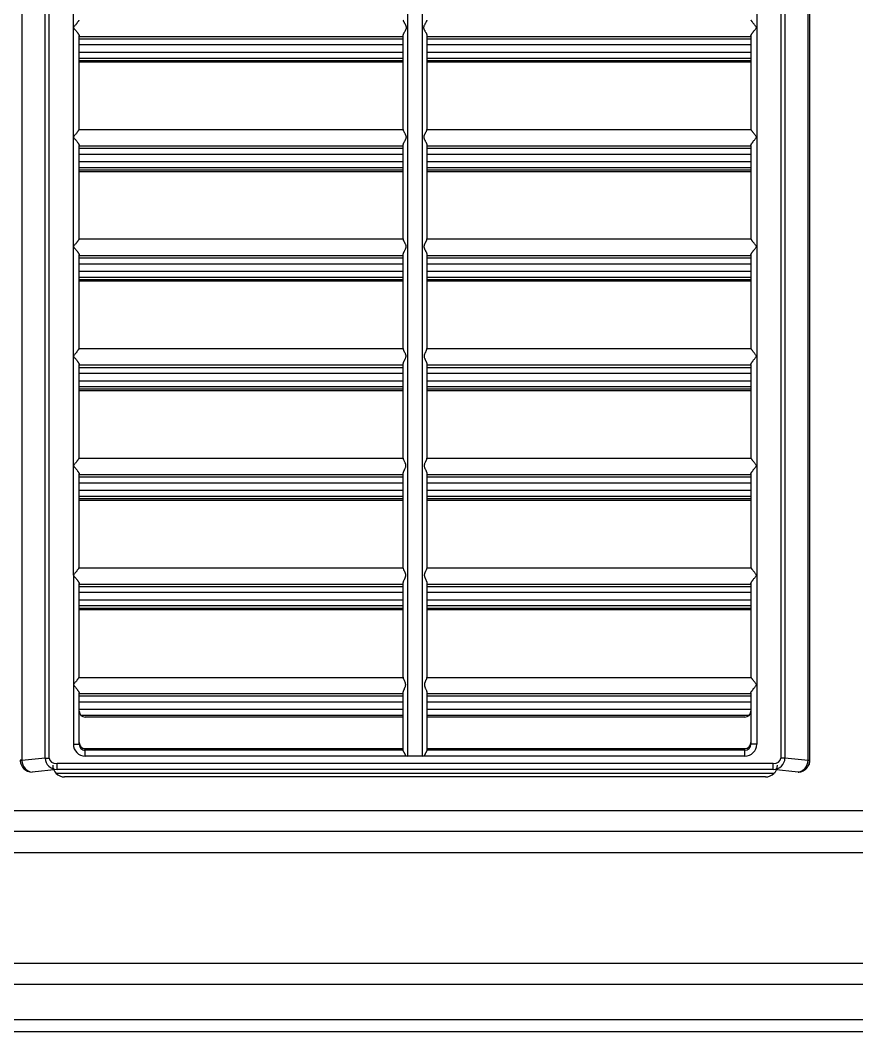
# Model space of a CAD drawing. Header units: millimetres. Extents: x -36 to 4467, y 2 to 3322.
# Drawn here: x 1677.8 to 1748.8, y 1397.3 to 1483.2 of the extents above; entities that cross this region are included whole.
import ezdxf

# ---------------------------------------------------------------- set-up
doc = ezdxf.new("R2010")
doc.units = ezdxf.units.MM

msp = doc.modelspace()

# ---------------------------------------------------------------- linework, layer by layer
for p, q in [((1677.91, 1531.894), (1677.91, 1420.415)), ((1744.635, 1420.411), (1744.635, 1531.888)), ((1744.782, 1420.404), (1744.782, 1531.888)), ((1679.876, 1420.583), (1679.876, 1517.419)), ((1680.23, 1420.583), (1680.23, 1517.419)), ((1710.673, 1420.756), (1710.673, 1517.597)), ((1711.873, 1517.597), (1711.873, 1420.756)), ((1742.315, 1517.419), (1742.315, 1420.583)), ((1742.669, 1517.419), (1742.669, 1420.583)), ((1682.273, 1482.614), (1682.273, 1491.914)), ((1740.273, 1491.914), (1740.273, 1482.614)), ((1682.273, 1473.314), (1682.273, 1482.614)), ((1740.273, 1482.614), (1740.273, 1473.314)), ((1682.773, 1474.05), (1682.773, 1481.907)), ((1682.773, 1481.864), (1710.273, 1481.864)), ((1682.773, 1481.66), (1710.273, 1481.66)), ((1710.273, 1473.966), (1710.273, 1481.961)), ((1712.272, 1481.66), (1739.773, 1481.66)), ((1712.273, 1481.961), (1712.273, 1473.966)), ((1712.273, 1481.864), (1739.773, 1481.864)), ((1739.773, 1481.907), (1739.773, 1474.05)), ((1682.773, 1481.162), (1710.273, 1481.162)), ((1712.272, 1481.162), (1739.773, 1481.162)), ((1710.273, 1480.499), (1682.773, 1480.499)), ((1710.273, 1480), (1682.773, 1480)), ((1739.773, 1480.499), (1712.272, 1480.499)), ((1739.773, 1480), (1712.272, 1480)), ((1710.273, 1479.797), (1682.773, 1479.797)), ((1710.273, 1479.669), (1682.773, 1479.669)), ((1739.773, 1479.797), (1712.273, 1479.797)), ((1739.773, 1479.669), (1712.273, 1479.669)), ((1710.275, 1473.936), (1682.743, 1473.936)), ((1739.802, 1473.936), (1712.27, 1473.936)), ((1682.273, 1464.014), (1682.273, 1473.314)), ((1740.273, 1473.314), (1740.273, 1464.014)), ((1682.773, 1464.75), (1682.773, 1472.607)), ((1682.773, 1472.564), (1710.273, 1472.564)), ((1682.773, 1472.36), (1710.273, 1472.36)), ((1710.273, 1464.662), (1710.273, 1472.664)), ((1712.272, 1472.36), (1739.773, 1472.36)), ((1712.273, 1472.664), (1712.273, 1464.662)), ((1712.273, 1472.564), (1739.773, 1472.564)), ((1739.773, 1472.607), (1739.773, 1464.75)), ((1682.773, 1471.862), (1710.273, 1471.862)), ((1712.272, 1471.862), (1739.773, 1471.862)), ((1710.273, 1471.199), (1682.773, 1471.199)), ((1710.273, 1470.7), (1682.773, 1470.7)), ((1710.273, 1470.497), (1682.773, 1470.497)), ((1739.773, 1471.199), (1712.272, 1471.199)), ((1739.773, 1470.7), (1712.272, 1470.7)), ((1739.773, 1470.497), (1712.273, 1470.497)), ((1710.273, 1470.369), (1682.773, 1470.369)), ((1739.773, 1470.369), (1712.273, 1470.369)), ((1710.275, 1464.636), (1682.743, 1464.636)), ((1739.802, 1464.636), (1712.271, 1464.636)), ((1682.273, 1454.714), (1682.273, 1464.014)), ((1740.273, 1464.014), (1740.273, 1454.714)), ((1682.773, 1455.45), (1682.773, 1463.307)), ((1682.773, 1463.264), (1710.273, 1463.264)), ((1682.773, 1463.06), (1710.273, 1463.06)), ((1710.273, 1455.359), (1710.273, 1463.367)), ((1712.272, 1463.06), (1739.773, 1463.06)), ((1712.273, 1463.367), (1712.273, 1455.359)), ((1712.273, 1463.264), (1739.773, 1463.264)), ((1739.773, 1463.307), (1739.773, 1455.45)), ((1682.773, 1462.562), (1710.273, 1462.562)), ((1710.273, 1461.899), (1682.773, 1461.899)), ((1712.272, 1462.562), (1739.773, 1462.562)), ((1739.773, 1461.899), (1712.272, 1461.899)), ((1710.273, 1461.4), (1682.773, 1461.4)), ((1710.273, 1461.197), (1682.773, 1461.197)), ((1710.273, 1461.069), (1682.773, 1461.069)), ((1739.773, 1461.4), (1712.272, 1461.4)), ((1739.773, 1461.197), (1712.273, 1461.197)), ((1739.773, 1461.069), (1712.273, 1461.069)), ((1710.274, 1455.336), (1682.743, 1455.336)), ((1739.802, 1455.336), (1712.271, 1455.336)), ((1682.273, 1445.414), (1682.273, 1454.714)), ((1740.273, 1454.714), (1740.273, 1445.414)), ((1682.773, 1446.15), (1682.773, 1454.007)), ((1682.773, 1453.964), (1710.273, 1453.964)), ((1682.773, 1453.76), (1710.273, 1453.76)), ((1682.773, 1453.262), (1710.273, 1453.262)), ((1710.273, 1446.055), (1710.273, 1454.07)), ((1712.272, 1453.76), (1739.773, 1453.76)), ((1712.272, 1453.262), (1739.773, 1453.262)), ((1712.273, 1454.07), (1712.273, 1446.055)), ((1712.273, 1453.964), (1739.773, 1453.964)), ((1739.773, 1454.007), (1739.773, 1446.15)), ((1710.273, 1452.599), (1682.773, 1452.599)), ((1739.773, 1452.599), (1712.272, 1452.599)), ((1710.273, 1452.1), (1682.773, 1452.1)), ((1710.273, 1451.897), (1682.773, 1451.897)), ((1710.273, 1451.769), (1682.773, 1451.769)), ((1739.773, 1452.1), (1712.272, 1452.1)), ((1739.773, 1451.897), (1712.273, 1451.897)), ((1739.773, 1451.769), (1712.273, 1451.769)), ((1710.274, 1446.036), (1682.743, 1446.036)), ((1739.802, 1446.036), (1712.271, 1446.036)), ((1682.273, 1436.114), (1682.273, 1445.414)), ((1682.773, 1436.85), (1682.773, 1444.707)), ((1682.773, 1444.664), (1710.273, 1444.664)), ((1710.273, 1436.752), (1710.273, 1444.774)), ((1712.273, 1444.774), (1712.273, 1436.752)), ((1712.273, 1444.664), (1739.773, 1444.664)), ((1739.773, 1444.707), (1739.773, 1436.85)), ((1740.273, 1445.414), (1740.273, 1436.114)), ((1682.773, 1444.46), (1710.273, 1444.46)), ((1682.773, 1443.962), (1710.273, 1443.962)), ((1712.272, 1444.46), (1739.773, 1444.46)), ((1712.272, 1443.962), (1739.773, 1443.962)), ((1710.273, 1443.299), (1682.773, 1443.299)), ((1739.773, 1443.299), (1712.272, 1443.299)), ((1710.273, 1442.8), (1682.773, 1442.8)), ((1710.273, 1442.597), (1682.773, 1442.597)), ((1710.273, 1442.469), (1682.773, 1442.469)), ((1739.773, 1442.8), (1712.272, 1442.8)), ((1739.773, 1442.597), (1712.273, 1442.597)), ((1739.773, 1442.469), (1712.273, 1442.469)), ((1682.273, 1436.114), (1682.273, 1426.814)), ((1682.743, 1436.736), (1710.273, 1436.736)), ((1712.272, 1436.736), (1739.802, 1436.736)), ((1740.273, 1436.114), (1740.273, 1426.814)), ((1682.773, 1427.55), (1682.773, 1435.407)), ((1682.773, 1435.364), (1710.273, 1435.364)), ((1710.273, 1427.448), (1710.273, 1435.477)), ((1712.273, 1435.477), (1712.273, 1427.448)), ((1712.273, 1435.364), (1739.773, 1435.364)), ((1739.773, 1435.407), (1739.773, 1427.55)), ((1682.773, 1435.16), (1710.273, 1435.16)), ((1682.773, 1434.662), (1710.273, 1434.662)), ((1712.272, 1435.16), (1739.773, 1435.16)), ((1712.272, 1434.662), (1739.773, 1434.662)), ((1710.273, 1433.999), (1682.773, 1433.999)), ((1710.273, 1433.5), (1682.773, 1433.5)), ((1739.773, 1433.999), (1712.272, 1433.999)), ((1739.773, 1433.5), (1712.272, 1433.5)), ((1710.273, 1433.297), (1682.773, 1433.297)), ((1710.273, 1433.169), (1682.773, 1433.169)), ((1739.773, 1433.297), (1712.273, 1433.297)), ((1739.773, 1433.169), (1712.273, 1433.169)), ((1682.273, 1426.814), (1682.273, 1421.756)), ((1682.743, 1427.436), (1710.273, 1427.436)), ((1712.272, 1427.436), (1739.802, 1427.436)), ((1740.273, 1426.814), (1740.273, 1421.756)), ((1682.773, 1421.756), (1682.773, 1426.107)), ((1682.773, 1426.064), (1710.273, 1426.064)), ((1682.773, 1425.86), (1710.273, 1425.86)), ((1710.273, 1421.232), (1710.273, 1426.18)), ((1712.272, 1425.86), (1739.773, 1425.86)), ((1712.273, 1426.18), (1712.273, 1421.232)), ((1712.273, 1426.064), (1739.773, 1426.064)), ((1739.773, 1426.107), (1739.773, 1421.756)), ((1682.773, 1425.362), (1710.273, 1425.362)), ((1712.272, 1425.362), (1739.773, 1425.362)), ((1710.273, 1424.699), (1682.773, 1424.699)), ((1710.273, 1424.2), (1682.929, 1424.2)), ((1710.273, 1424.064), (1683.273, 1424.064)), ((1739.773, 1424.699), (1712.272, 1424.699)), ((1739.616, 1424.2), (1712.272, 1424.2)), ((1739.273, 1424.064), (1712.273, 1424.064)), ((1682.273, 1421.756), (1682.773, 1421.756)), ((1740.273, 1421.756), (1739.773, 1421.756)), ((1683.273, 1421.396), (1710.273, 1421.396)), ((1683.273, 1421.256), (1683.273, 1421.396)), ((1710.273, 1421.256), (1683.273, 1421.256)), ((1683.273, 1420.756), (1683.273, 1421.256)), ((1710.673, 1420.756), (1683.273, 1420.756)), ((1711.873, 1420.756), (1710.673, 1420.756)), ((1739.273, 1420.756), (1711.873, 1420.756)), ((1712.273, 1421.396), (1739.273, 1421.396)), ((1739.273, 1421.256), (1712.273, 1421.256)), ((1739.273, 1421.256), (1739.273, 1421.396)), ((1739.273, 1420.756), (1739.273, 1421.256)), ((1677.763, 1420.409), (1677.765, 1420.361)), ((1677.777, 1420.25), (1677.786, 1420.194)), ((1679.876, 1420.583), (1677.911, 1420.377)), ((1679.876, 1420.583), (1680.23, 1420.583)), ((1741.661, 1420.118), (1680.884, 1420.118)), ((1680.884, 1419.62), (1680.884, 1420.118)), ((1741.661, 1419.62), (1741.661, 1420.118)), ((1742.669, 1420.583), (1742.315, 1420.583)), ((1744.636, 1420.377), (1742.669, 1420.583)), ((1744.759, 1420.194), (1744.768, 1420.25)), ((1744.779, 1420.345), (1744.781, 1420.393)), ((1680.884, 1419.62), (1678.767, 1419.398)), ((1680.764, 1419.334), (1680.777, 1419.326)), ((1680.777, 1419.326), (1680.778, 1419.318)), ((1741.731, 1419.281), (1680.814, 1419.281)), ((1741.661, 1419.62), (1680.884, 1419.62)), ((1741.023, 1418.986), (1681.523, 1418.986)), ((1743.778, 1419.398), (1741.661, 1419.62)), ((1741.768, 1419.326), (1741.767, 1419.318)), ((1741.768, 1419.326), (1741.781, 1419.334)), ((1281.123, 1416.147), (1879.273, 1416.147)), ((1879.271, 1414.347), (1279.273, 1414.347)), ((1879.273, 1414.347), (1280.075, 1414.347)), ((1879.271, 1412.547), (1279.273, 1412.547)), ((1892.131, 1403.147), (1279.273, 1403.147)), ((1891.223, 1401.347), (1279.273, 1401.347)), ((1786.473, 1401.347), (1279.277, 1401.347)), ((1786.473, 1398.347), (1260.473, 1398.347)), ((1786.473, 1397.347), (1260.473, 1397.347))]:
    msp.add_line(p, q)
for centre, radius, start, end in [((1683.273, 1424.564), 0.5, 180, 270), ((1739.273, 1424.564), 0.5, 270, 0), ((1681.523, 1419.986), 1, 180, 270), ((1741.023, 1419.986), 1, 270, 0)]:
    msp.add_arc(centre, radius, start, end)
for centre, major_axis, ratio, start_param, end_param in [((1682.273, 1474.05), (-0.5, 0), 0.674509, 2.795963, 3.141593), ((1710.673, 1473.966), (-0.4, 0), 0.674763, 0, 0.112592), ((1711.873, 1473.966), (0.4, 0), 0.674763, 6.170594, 6.283185), ((1740.273, 1474.05), (0.5, 0), 0.674509, 3.141593, 3.487223), ((1682.273, 1464.75), (-0.5, 0), 0.674509, 2.795963, 3.141593), ((1710.673, 1464.662), (0.4, 0), 0.674763, 3.141593, 3.241126), ((1711.873, 1464.662), (-0.4, 0), 0.674763, 3.042059, 3.141593), ((1740.273, 1464.75), (0.5, 0), 0.674509, 3.141593, 3.487223), ((1682.273, 1455.45), (-0.5, 0), 0.674509, 2.795963, 3.141593), ((1710.673, 1455.359), (-0.4, 0), 0.674763, 0, 0.086492), ((1711.873, 1455.359), (0.4, 0), 0.674763, 6.196693, 6.283185), ((1740.273, 1455.45), (-0.5, 0), 0.674509, 0, 0.34563), ((1682.273, 1446.15), (-0.5, 0), 0.674509, 2.795963, 3.141593), ((1710.673, 1446.055), (0.4, 0), 0.674762, 3.141593, 3.215058), ((1711.873, 1446.055), (-0.4, 0), 0.674762, 3.068128, 3.141593), ((1740.273, 1446.15), (0.5, 0), 0.674509, 3.141593, 3.487223), ((1682.273, 1436.85), (-0.5, 0), 0.674509, 2.795963, 3.141593), ((1710.673, 1436.752), (-0.4, 0), 0.674764, 0, 0.060451), ((1711.873, 1436.752), (-0.4, 0), 0.674762, 3.081142, 3.141593), ((1740.273, 1436.85), (0.5, 0), 0.674509, 3.141593, 3.487223), ((1682.273, 1427.55), (-0.5, 0), 0.674509, 2.795963, 3.141593), ((1740.273, 1427.55), (0.5, 0), 0.674509, 3.141593, 3.487223), ((1710.673, 1427.448), (-0.4, 0), 0.674764, 0, 0.047447), ((1711.873, 1427.448), (-0.4, 0), 0.67476, 3.094146, 3.141593), ((1683.273, 1421.756), (0, 1), 0.999848, 1.570796, 3.141593), ((1683.273, 1421.896), (0, 0.5), 0.999848, 1.570796, 3.141593), ((1683.273, 1421.756), (0, 0.5), 0.999543, 1.570796, 3.141593), ((1739.273, 1421.896), (0, 0.5), 0.999848, 3.141593, 4.712389), ((1739.273, 1421.756), (0, 0.5), 0.999543, 3.141593, 4.712389), ((1739.273, 1421.756), (0, 1), 0.999848, 3.141593, 4.712389), ((1710.673, 1421.156), (-0.387, 0.102), 1, 1.284862, 1.827358), ((1711.873, 1421.156), (0.387, 0.102), 1, 4.455828, 4.998324), ((1678.767, 1420.392), (-0.844, 0.555), 0.978038, 0.634458, 2.142347), ((1677.91, 1420.4), (0, -0.0162), 0.707107, 3.207819, 6.326917), ((1678.767, 1420.392), (-0.185, 0.984), 0.851892, 1.424505, 2.924782), ((1680.937, 1420.621), (1.056, 0.111), 0.941941, 3.067612, 4.564428), ((1680.937, 1420.621), (-0.705, -0.074), 0.705162, 6.209205, 7.706021), ((1741.608, 1420.621), (-1.056, 0.111), 0.941941, 1.718757, 3.215573), ((1741.608, 1420.621), (-0.705, 0.074), 0.705162, 1.718757, 3.215573), ((1744.634, 1420.392), (0, 0.0162), 0.707107, 3.37469, 6.22186), ((1744.28, 1420.392), (-0.499, 0.051), 0.09092, 3.135135, 3.923178), ((1743.772, 1420.358), (-0.165, -0.992), 0.994372, 1.389963, 1.736283)]:
    msp.add_ellipse(centre, major_axis=major_axis, ratio=ratio, start_param=start_param, end_param=end_param)
for points in [[(1682.743, 1483.236), (1682.737, 1483.225), (1682.724, 1483.201), (1682.698, 1483.16), (1682.665, 1483.113), (1682.626, 1483.059), (1682.58, 1482.998), (1682.529, 1482.931), (1682.471, 1482.859), (1682.408, 1482.78), (1682.341, 1482.698), (1682.296, 1482.642), (1682.273, 1482.614)], [(1682.273, 1482.614), (1682.295, 1482.586), (1682.341, 1482.53), (1682.41, 1482.445), (1682.476, 1482.363), (1682.535, 1482.288), (1682.588, 1482.22), (1682.634, 1482.158), (1682.673, 1482.104), (1682.705, 1482.056), (1682.73, 1482.015), (1682.75, 1481.98), (1682.763, 1481.95), (1682.771, 1481.926), (1682.773, 1481.913), (1682.773, 1481.907)], [(1739.773, 1481.907), (1739.773, 1481.913), (1739.774, 1481.926), (1739.782, 1481.95), (1739.795, 1481.98), (1739.814, 1482.015), (1739.84, 1482.056), (1739.872, 1482.103), (1739.911, 1482.158), (1739.957, 1482.219), (1740.01, 1482.288), (1740.069, 1482.363), (1740.135, 1482.444), (1740.204, 1482.529), (1740.25, 1482.586), (1740.273, 1482.614)], [(1740.273, 1482.614), (1740.25, 1482.642), (1740.204, 1482.698), (1740.137, 1482.78), (1740.074, 1482.859), (1740.016, 1482.931), (1739.965, 1482.998), (1739.919, 1483.059), (1739.88, 1483.113), (1739.847, 1483.16), (1739.821, 1483.201), (1739.808, 1483.225), (1739.802, 1483.236)], [(1682.743, 1473.936), (1682.737, 1473.925), (1682.724, 1473.901), (1682.698, 1473.86), (1682.665, 1473.813), (1682.626, 1473.759), (1682.58, 1473.698), (1682.529, 1473.631), (1682.471, 1473.559), (1682.408, 1473.48), (1682.341, 1473.398), (1682.296, 1473.342), (1682.273, 1473.314)], [(1740.273, 1473.314), (1740.25, 1473.342), (1740.204, 1473.398), (1740.137, 1473.48), (1740.074, 1473.559), (1740.016, 1473.631), (1739.965, 1473.698), (1739.919, 1473.759), (1739.88, 1473.813), (1739.847, 1473.86), (1739.821, 1473.901), (1739.808, 1473.925), (1739.802, 1473.936)], [(1682.273, 1473.314), (1682.295, 1473.286), (1682.341, 1473.23), (1682.41, 1473.145), (1682.476, 1473.063), (1682.535, 1472.988), (1682.588, 1472.92), (1682.634, 1472.858), (1682.673, 1472.804), (1682.705, 1472.756), (1682.73, 1472.715), (1682.75, 1472.68), (1682.763, 1472.65), (1682.771, 1472.626), (1682.773, 1472.613), (1682.773, 1472.607)], [(1739.773, 1472.607), (1739.773, 1472.613), (1739.774, 1472.626), (1739.782, 1472.65), (1739.795, 1472.68), (1739.814, 1472.715), (1739.84, 1472.756), (1739.872, 1472.803), (1739.911, 1472.858), (1739.957, 1472.919), (1740.01, 1472.988), (1740.069, 1473.063), (1740.135, 1473.144), (1740.204, 1473.229), (1740.25, 1473.286), (1740.273, 1473.314)], [(1682.743, 1464.636), (1682.737, 1464.625), (1682.724, 1464.601), (1682.698, 1464.56), (1682.665, 1464.513), (1682.626, 1464.459), (1682.58, 1464.398), (1682.529, 1464.331), (1682.471, 1464.259), (1682.408, 1464.18), (1682.341, 1464.098), (1682.296, 1464.042), (1682.273, 1464.014)], [(1740.273, 1464.014), (1740.25, 1464.042), (1740.204, 1464.098), (1740.137, 1464.18), (1740.074, 1464.259), (1740.016, 1464.331), (1739.965, 1464.398), (1739.919, 1464.459), (1739.88, 1464.513), (1739.847, 1464.56), (1739.821, 1464.601), (1739.808, 1464.625), (1739.802, 1464.636)], [(1682.273, 1464.014), (1682.295, 1463.986), (1682.341, 1463.93), (1682.41, 1463.845), (1682.476, 1463.763), (1682.535, 1463.688), (1682.588, 1463.62), (1682.634, 1463.558), (1682.673, 1463.504), (1682.705, 1463.456), (1682.73, 1463.415), (1682.75, 1463.38), (1682.763, 1463.35), (1682.771, 1463.326), (1682.773, 1463.313), (1682.773, 1463.307)], [(1739.773, 1463.307), (1739.773, 1463.313), (1739.774, 1463.326), (1739.782, 1463.35), (1739.795, 1463.38), (1739.814, 1463.415), (1739.84, 1463.456), (1739.872, 1463.503), (1739.911, 1463.558), (1739.957, 1463.619), (1740.01, 1463.688), (1740.069, 1463.763), (1740.135, 1463.844), (1740.204, 1463.929), (1740.25, 1463.986), (1740.273, 1464.014)], [(1682.743, 1455.336), (1682.737, 1455.325), (1682.724, 1455.301), (1682.698, 1455.26), (1682.665, 1455.213), (1682.626, 1455.159), (1682.58, 1455.098), (1682.529, 1455.031), (1682.471, 1454.959), (1682.408, 1454.88), (1682.341, 1454.798), (1682.296, 1454.742), (1682.273, 1454.714)], [(1740.273, 1454.714), (1740.25, 1454.742), (1740.204, 1454.798), (1740.137, 1454.88), (1740.074, 1454.959), (1740.016, 1455.031), (1739.965, 1455.098), (1739.919, 1455.159), (1739.88, 1455.213), (1739.847, 1455.26), (1739.821, 1455.301), (1739.808, 1455.325), (1739.802, 1455.336)], [(1682.273, 1454.714), (1682.295, 1454.686), (1682.341, 1454.63), (1682.41, 1454.545), (1682.476, 1454.463), (1682.535, 1454.388), (1682.588, 1454.32), (1682.634, 1454.258), (1682.673, 1454.204), (1682.705, 1454.156), (1682.73, 1454.115), (1682.75, 1454.08), (1682.763, 1454.05), (1682.771, 1454.026), (1682.773, 1454.013), (1682.773, 1454.007)], [(1739.773, 1454.007), (1739.773, 1454.013), (1739.774, 1454.026), (1739.782, 1454.05), (1739.795, 1454.08), (1739.814, 1454.115), (1739.84, 1454.156), (1739.872, 1454.203), (1739.911, 1454.258), (1739.957, 1454.319), (1740.01, 1454.388), (1740.069, 1454.463), (1740.135, 1454.544), (1740.204, 1454.629), (1740.25, 1454.686), (1740.273, 1454.714)], [(1682.743, 1446.036), (1682.737, 1446.025), (1682.724, 1446.001), (1682.698, 1445.96), (1682.665, 1445.913), (1682.626, 1445.859), (1682.58, 1445.798), (1682.529, 1445.731), (1682.471, 1445.659), (1682.408, 1445.58), (1682.341, 1445.498), (1682.296, 1445.442), (1682.273, 1445.414)], [(1740.273, 1445.414), (1740.25, 1445.442), (1740.204, 1445.498), (1740.137, 1445.58), (1740.074, 1445.659), (1740.016, 1445.731), (1739.965, 1445.798), (1739.919, 1445.859), (1739.88, 1445.913), (1739.847, 1445.96), (1739.821, 1446.001), (1739.808, 1446.025), (1739.802, 1446.036)], [(1682.273, 1445.414), (1682.295, 1445.386), (1682.341, 1445.33), (1682.41, 1445.245), (1682.476, 1445.163), (1682.535, 1445.088), (1682.588, 1445.02), (1682.634, 1444.958), (1682.673, 1444.904), (1682.705, 1444.856), (1682.73, 1444.815), (1682.75, 1444.78), (1682.763, 1444.75), (1682.771, 1444.726), (1682.773, 1444.713), (1682.773, 1444.707)], [(1739.773, 1444.707), (1739.773, 1444.713), (1739.774, 1444.726), (1739.782, 1444.75), (1739.795, 1444.78), (1739.814, 1444.815), (1739.84, 1444.856), (1739.872, 1444.903), (1739.911, 1444.958), (1739.957, 1445.019), (1740.01, 1445.088), (1740.069, 1445.163), (1740.135, 1445.244), (1740.204, 1445.329), (1740.25, 1445.386), (1740.273, 1445.414)], [(1682.743, 1436.736), (1682.737, 1436.725), (1682.724, 1436.701), (1682.698, 1436.66), (1682.665, 1436.613), (1682.626, 1436.559), (1682.58, 1436.498), (1682.529, 1436.431), (1682.471, 1436.359), (1682.408, 1436.28), (1682.341, 1436.198), (1682.296, 1436.142), (1682.273, 1436.114)], [(1682.273, 1436.114), (1682.295, 1436.086), (1682.341, 1436.03), (1682.41, 1435.945), (1682.476, 1435.863), (1682.535, 1435.788), (1682.588, 1435.72), (1682.634, 1435.658), (1682.673, 1435.604), (1682.705, 1435.556), (1682.73, 1435.515), (1682.75, 1435.48), (1682.763, 1435.45), (1682.771, 1435.426), (1682.773, 1435.413), (1682.773, 1435.407)], [(1739.773, 1435.407), (1739.773, 1435.413), (1739.774, 1435.426), (1739.782, 1435.45), (1739.795, 1435.48), (1739.814, 1435.515), (1739.84, 1435.556), (1739.872, 1435.603), (1739.911, 1435.658), (1739.957, 1435.719), (1740.01, 1435.788), (1740.069, 1435.863), (1740.135, 1435.944), (1740.204, 1436.029), (1740.25, 1436.086), (1740.273, 1436.114)], [(1740.273, 1436.114), (1740.25, 1436.142), (1740.204, 1436.198), (1740.137, 1436.28), (1740.074, 1436.359), (1740.016, 1436.431), (1739.965, 1436.498), (1739.919, 1436.559), (1739.88, 1436.613), (1739.847, 1436.66), (1739.821, 1436.701), (1739.808, 1436.725), (1739.802, 1436.736)], [(1682.743, 1427.436), (1682.737, 1427.425), (1682.724, 1427.401), (1682.698, 1427.36), (1682.665, 1427.313), (1682.626, 1427.259), (1682.581, 1427.198), (1682.528, 1427.131), (1682.47, 1427.058), (1682.408, 1426.979), (1682.341, 1426.898), (1682.295, 1426.842), (1682.273, 1426.814)], [(1682.273, 1426.814), (1682.296, 1426.785), (1682.344, 1426.727), (1682.413, 1426.642), (1682.478, 1426.561), (1682.537, 1426.486), (1682.59, 1426.417), (1682.636, 1426.355), (1682.675, 1426.301), (1682.707, 1426.254), (1682.732, 1426.213), (1682.75, 1426.179), (1682.763, 1426.15), (1682.771, 1426.126), (1682.773, 1426.113), (1682.773, 1426.107)], [(1739.773, 1426.107), (1739.773, 1426.113), (1739.774, 1426.126), (1739.782, 1426.15), (1739.795, 1426.18), (1739.814, 1426.215), (1739.84, 1426.256), (1739.872, 1426.303), (1739.911, 1426.358), (1739.957, 1426.419), (1740.01, 1426.488), (1740.069, 1426.563), (1740.135, 1426.644), (1740.204, 1426.729), (1740.25, 1426.786), (1740.273, 1426.814)], [(1740.273, 1426.814), (1740.25, 1426.842), (1740.204, 1426.898), (1740.137, 1426.98), (1740.074, 1427.059), (1740.016, 1427.131), (1739.965, 1427.198), (1739.919, 1427.259), (1739.88, 1427.313), (1739.847, 1427.36), (1739.821, 1427.401), (1739.808, 1427.425), (1739.802, 1427.436)], [(1710.466, 1420.813), (1710.464, 1420.824), (1710.458, 1420.848), (1710.445, 1420.886), (1710.427, 1420.928), (1710.405, 1420.972), (1710.381, 1421.016), (1710.356, 1421.058), (1710.333, 1421.097), (1710.314, 1421.13), (1710.299, 1421.158), (1710.287, 1421.182), (1710.278, 1421.203), (1710.274, 1421.219), (1710.273, 1421.228), (1710.273, 1421.232)], [(1712.273, 1421.232), (1712.273, 1421.228), (1712.272, 1421.219), (1712.267, 1421.203), (1712.258, 1421.182), (1712.246, 1421.158), (1712.231, 1421.13), (1712.212, 1421.097), (1712.189, 1421.058), (1712.165, 1421.016), (1712.14, 1420.972), (1712.118, 1420.928), (1712.1, 1420.886), (1712.087, 1420.848), (1712.081, 1420.824), (1712.079, 1420.813)]]:
    msp.add_open_spline(points, degree=3)
for points, knots in [([(1710.273, 1481.961), (1710.273, 1481.978), (1710.276, 1481.997), (1710.285, 1482.028), (1710.288, 1482.038), (1710.296, 1482.06), (1710.301, 1482.071), (1710.316, 1482.106), (1710.328, 1482.13), (1710.347, 1482.167), (1710.354, 1482.18), (1710.368, 1482.205), (1710.375, 1482.218), (1710.397, 1482.258), (1710.413, 1482.285), (1710.444, 1482.34), (1710.46, 1482.368), (1710.483, 1482.411), (1710.491, 1482.426), (1710.506, 1482.456), (1710.513, 1482.471), (1710.526, 1482.502), (1710.532, 1482.518), (1710.541, 1482.551), (1710.545, 1482.567), (1710.548, 1482.593), (1710.549, 1482.601), (1710.549, 1482.619), (1710.549, 1482.627), (1710.546, 1482.653), (1710.543, 1482.669), (1710.537, 1482.694), (1710.534, 1482.702), (1710.528, 1482.718), (1710.525, 1482.726), (1710.516, 1482.75), (1710.509, 1482.765), (1710.488, 1482.81), (1710.472, 1482.839), (1710.448, 1482.882), (1710.44, 1482.896), (1710.424, 1482.924), (1710.416, 1482.937), (1710.393, 1482.978), (1710.378, 1483.004), (1710.35, 1483.055), (1710.337, 1483.08), (1710.319, 1483.117), (1710.313, 1483.129), (1710.303, 1483.152), (1710.298, 1483.163), (1710.286, 1483.196), (1710.279, 1483.216), (1710.276, 1483.236)], [0, 0, 0, 0, 0.0625, 0.0625, 0.09375, 0.09375, 0.125, 0.125, 0.1875, 0.1875, 0.21875, 0.21875, 0.25, 0.25, 0.3125, 0.3125, 0.375, 0.375, 0.40625, 0.40625, 0.4375, 0.4375, 0.46875, 0.46875, 0.5, 0.5, 0.515625, 0.515625, 0.53125, 0.53125, 0.5625, 0.5625, 0.578125, 0.578125, 0.59375, 0.59375, 0.625, 0.625, 0.6875, 0.6875, 0.71875, 0.71875, 0.75, 0.75, 0.8125, 0.8125, 0.875, 0.875, 0.90625, 0.90625, 0.9375, 0.9375, 1, 1, 1, 1]), ([(1712.269, 1483.236), (1712.266, 1483.216), (1712.259, 1483.196), (1712.243, 1483.152), (1712.232, 1483.129), (1712.208, 1483.08), (1712.195, 1483.055), (1712.167, 1483.004), (1712.152, 1482.977), (1712.128, 1482.937), (1712.121, 1482.923), (1712.105, 1482.895), (1712.097, 1482.881), (1712.073, 1482.838), (1712.057, 1482.809), (1712.035, 1482.764), (1712.029, 1482.749), (1712.016, 1482.717), (1712.01, 1482.701), (1712.004, 1482.676), (1712.002, 1482.668), (1711.999, 1482.651), (1711.998, 1482.643), (1711.996, 1482.617), (1711.996, 1482.6), (1711.999, 1482.575), (1712.001, 1482.566), (1712.004, 1482.55), (1712.007, 1482.541), (1712.014, 1482.517), (1712.02, 1482.501), (1712.033, 1482.47), (1712.04, 1482.455), (1712.054, 1482.425), (1712.062, 1482.411), (1712.077, 1482.382), (1712.085, 1482.367), (1712.101, 1482.339), (1712.109, 1482.325), (1712.133, 1482.284), (1712.148, 1482.257), (1712.177, 1482.205), (1712.191, 1482.18), (1712.211, 1482.143), (1712.217, 1482.13), (1712.229, 1482.106), (1712.234, 1482.094), (1712.249, 1482.06), (1712.257, 1482.038), (1712.266, 1482.008), (1712.269, 1481.998), (1712.272, 1481.979), (1712.273, 1481.97), (1712.273, 1481.961)], [0, 0, 0, 0, 0.0625, 0.0625, 0.125, 0.125, 0.1875, 0.1875, 0.25, 0.25, 0.28125, 0.28125, 0.3125, 0.3125, 0.375, 0.375, 0.40625, 0.40625, 0.4375, 0.4375, 0.453125, 0.453125, 0.46875, 0.46875, 0.5, 0.5, 0.515625, 0.515625, 0.53125, 0.53125, 0.5625, 0.5625, 0.59375, 0.59375, 0.625, 0.625, 0.65625, 0.65625, 0.6875, 0.6875, 0.75, 0.75, 0.8125, 0.8125, 0.84375, 0.84375, 0.875, 0.875, 0.9375, 0.9375, 0.96875, 0.96875, 1, 1, 1, 1]), ([(1710.273, 1472.664), (1710.273, 1472.682), (1710.276, 1472.7), (1710.287, 1472.741), (1710.295, 1472.762), (1710.31, 1472.797), (1710.315, 1472.809), (1710.326, 1472.833), (1710.332, 1472.845), (1710.351, 1472.882), (1710.365, 1472.907), (1710.393, 1472.96), (1710.408, 1472.987), (1710.439, 1473.043), (1710.454, 1473.071), (1710.476, 1473.114), (1710.483, 1473.129), (1710.496, 1473.159), (1710.503, 1473.175), (1710.52, 1473.222), (1710.53, 1473.254), (1710.533, 1473.297), (1710.534, 1473.305), (1710.534, 1473.322), (1710.534, 1473.331), (1710.531, 1473.356), (1710.528, 1473.372), (1710.522, 1473.397), (1710.52, 1473.405), (1710.515, 1473.421), (1710.512, 1473.429), (1710.503, 1473.452), (1710.497, 1473.468), (1710.477, 1473.513), (1710.462, 1473.542), (1710.439, 1473.584), (1710.432, 1473.598), (1710.417, 1473.626), (1710.409, 1473.639), (1710.387, 1473.68), (1710.373, 1473.706), (1710.346, 1473.757), (1710.333, 1473.782), (1710.31, 1473.829), (1710.3, 1473.853), (1710.284, 1473.896), (1710.278, 1473.917), (1710.275, 1473.936)], [0, 0, 0, 0, 0.0625, 0.0625, 0.125, 0.125, 0.15625, 0.15625, 0.1875, 0.1875, 0.25, 0.25, 0.3125, 0.3125, 0.375, 0.375, 0.40625, 0.40625, 0.4375, 0.4375, 0.5, 0.5, 0.515625, 0.515625, 0.53125, 0.53125, 0.5625, 0.5625, 0.578125, 0.578125, 0.59375, 0.59375, 0.625, 0.625, 0.6875, 0.6875, 0.71875, 0.71875, 0.75, 0.75, 0.8125, 0.8125, 0.875, 0.875, 0.9375, 0.9375, 1, 1, 1, 1]), ([(1712.27, 1473.936), (1712.267, 1473.917), (1712.261, 1473.896), (1712.245, 1473.853), (1712.235, 1473.83), (1712.212, 1473.782), (1712.199, 1473.757), (1712.172, 1473.706), (1712.158, 1473.679), (1712.136, 1473.639), (1712.128, 1473.625), (1712.113, 1473.597), (1712.105, 1473.583), (1712.083, 1473.541), (1712.068, 1473.512), (1712.048, 1473.466), (1712.041, 1473.451), (1712.03, 1473.419), (1712.024, 1473.403), (1712.016, 1473.371), (1712.014, 1473.354), (1712.011, 1473.329), (1712.011, 1473.32), (1712.011, 1473.303), (1712.012, 1473.295), (1712.014, 1473.27), (1712.017, 1473.253), (1712.024, 1473.229), (1712.026, 1473.22), (1712.031, 1473.204), (1712.034, 1473.197), (1712.043, 1473.173), (1712.049, 1473.158), (1712.063, 1473.128), (1712.07, 1473.114), (1712.085, 1473.085), (1712.092, 1473.07), (1712.107, 1473.042), (1712.115, 1473.028), (1712.137, 1472.986), (1712.152, 1472.96), (1712.18, 1472.908), (1712.194, 1472.882), (1712.213, 1472.845), (1712.219, 1472.833), (1712.23, 1472.809), (1712.235, 1472.797), (1712.25, 1472.763), (1712.258, 1472.741), (1712.266, 1472.711), (1712.269, 1472.701), (1712.272, 1472.682), (1712.273, 1472.673), (1712.273, 1472.664)], [0, 0, 0, 0, 0.0625, 0.0625, 0.125, 0.125, 0.1875, 0.1875, 0.25, 0.25, 0.28125, 0.28125, 0.3125, 0.3125, 0.375, 0.375, 0.40625, 0.40625, 0.4375, 0.4375, 0.46875, 0.46875, 0.484375, 0.484375, 0.5, 0.5, 0.53125, 0.53125, 0.546875, 0.546875, 0.5625, 0.5625, 0.59375, 0.59375, 0.625, 0.625, 0.65625, 0.65625, 0.6875, 0.6875, 0.75, 0.75, 0.8125, 0.8125, 0.84375, 0.84375, 0.875, 0.875, 0.9375, 0.9375, 0.96875, 0.96875, 1, 1, 1, 1]), ([(1710.273, 1463.367), (1710.273, 1463.385), (1710.276, 1463.403), (1710.286, 1463.444), (1710.294, 1463.465), (1710.308, 1463.5), (1710.314, 1463.511), (1710.324, 1463.535), (1710.33, 1463.547), (1710.348, 1463.584), (1710.362, 1463.61), (1710.389, 1463.662), (1710.404, 1463.689), (1710.432, 1463.745), (1710.447, 1463.773), (1710.468, 1463.816), (1710.474, 1463.831), (1710.487, 1463.861), (1710.493, 1463.876), (1710.501, 1463.9), (1710.503, 1463.908), (1710.508, 1463.924), (1710.51, 1463.932), (1710.516, 1463.956), (1710.518, 1463.973), (1710.52, 1463.998), (1710.521, 1464.006), (1710.521, 1464.023), (1710.52, 1464.032), (1710.518, 1464.057), (1710.515, 1464.073), (1710.508, 1464.105), (1710.503, 1464.121), (1710.493, 1464.153), (1710.486, 1464.168), (1710.467, 1464.214), (1710.453, 1464.243), (1710.432, 1464.285), (1710.425, 1464.299), (1710.41, 1464.327), (1710.403, 1464.34), (1710.381, 1464.381), (1710.367, 1464.407), (1710.341, 1464.458), (1710.329, 1464.482), (1710.313, 1464.518), (1710.308, 1464.53), (1710.298, 1464.553), (1710.294, 1464.564), (1710.283, 1464.596), (1710.277, 1464.617), (1710.275, 1464.636)], [0, 0, 0, 0, 0.0625, 0.0625, 0.125, 0.125, 0.15625, 0.15625, 0.1875, 0.1875, 0.25, 0.25, 0.3125, 0.3125, 0.375, 0.375, 0.40625, 0.40625, 0.4375, 0.4375, 0.453125, 0.453125, 0.46875, 0.46875, 0.5, 0.5, 0.515625, 0.515625, 0.53125, 0.53125, 0.5625, 0.5625, 0.59375, 0.59375, 0.625, 0.625, 0.6875, 0.6875, 0.71875, 0.71875, 0.75, 0.75, 0.8125, 0.8125, 0.875, 0.875, 0.90625, 0.90625, 0.9375, 0.9375, 1, 1, 1, 1]), ([(1712.271, 1464.636), (1712.268, 1464.617), (1712.262, 1464.597), (1712.247, 1464.554), (1712.238, 1464.531), (1712.222, 1464.495), (1712.216, 1464.483), (1712.204, 1464.458), (1712.197, 1464.445), (1712.178, 1464.407), (1712.164, 1464.381), (1712.143, 1464.341), (1712.135, 1464.328), (1712.121, 1464.3), (1712.114, 1464.286), (1712.092, 1464.243), (1712.078, 1464.214), (1712.059, 1464.169), (1712.053, 1464.154), (1712.042, 1464.122), (1712.037, 1464.106), (1712.03, 1464.074), (1712.027, 1464.057), (1712.025, 1464.032), (1712.025, 1464.024), (1712.024, 1464.007), (1712.025, 1463.999), (1712.027, 1463.974), (1712.029, 1463.957), (1712.037, 1463.925), (1712.041, 1463.909), (1712.057, 1463.862), (1712.07, 1463.832), (1712.091, 1463.788), (1712.098, 1463.774), (1712.112, 1463.745), (1712.12, 1463.731), (1712.141, 1463.69), (1712.156, 1463.663), (1712.183, 1463.611), (1712.196, 1463.585), (1712.214, 1463.548), (1712.22, 1463.536), (1712.231, 1463.512), (1712.236, 1463.5), (1712.251, 1463.466), (1712.258, 1463.444), (1712.267, 1463.414), (1712.269, 1463.404), (1712.272, 1463.385), (1712.273, 1463.376), (1712.273, 1463.367)], [0, 0, 0, 0, 0.0625, 0.0625, 0.125, 0.125, 0.15625, 0.15625, 0.1875, 0.1875, 0.25, 0.25, 0.28125, 0.28125, 0.3125, 0.3125, 0.375, 0.375, 0.40625, 0.40625, 0.4375, 0.4375, 0.46875, 0.46875, 0.484375, 0.484375, 0.5, 0.5, 0.53125, 0.53125, 0.5625, 0.5625, 0.625, 0.625, 0.65625, 0.65625, 0.6875, 0.6875, 0.75, 0.75, 0.8125, 0.8125, 0.84375, 0.84375, 0.875, 0.875, 0.9375, 0.9375, 0.96875, 0.96875, 1, 1, 1, 1]), ([(1710.273, 1454.07), (1710.273, 1454.088), (1710.276, 1454.106), (1710.286, 1454.147), (1710.294, 1454.168), (1710.307, 1454.203), (1710.312, 1454.214), (1710.323, 1454.238), (1710.329, 1454.25), (1710.346, 1454.287), (1710.359, 1454.312), (1710.379, 1454.352), (1710.385, 1454.365), (1710.399, 1454.392), (1710.406, 1454.406), (1710.427, 1454.447), (1710.441, 1454.475), (1710.467, 1454.533), (1710.479, 1454.563), (1710.494, 1454.61), (1710.498, 1454.626), (1710.504, 1454.659), (1710.507, 1454.675), (1710.509, 1454.708), (1710.509, 1454.725), (1710.506, 1454.758), (1710.504, 1454.775), (1710.497, 1454.807), (1710.492, 1454.823), (1710.482, 1454.854), (1710.477, 1454.869), (1710.458, 1454.915), (1710.445, 1454.944), (1710.418, 1455), (1710.404, 1455.028), (1710.383, 1455.068), (1710.376, 1455.082), (1710.363, 1455.108), (1710.356, 1455.121), (1710.338, 1455.159), (1710.326, 1455.183), (1710.31, 1455.219), (1710.305, 1455.23), (1710.296, 1455.253), (1710.292, 1455.264), (1710.282, 1455.297), (1710.276, 1455.317), (1710.274, 1455.336)], [0, 0, 0, 0, 0.0625, 0.0625, 0.125, 0.125, 0.15625, 0.15625, 0.1875, 0.1875, 0.25, 0.25, 0.28125, 0.28125, 0.3125, 0.3125, 0.375, 0.375, 0.4375, 0.4375, 0.46875, 0.46875, 0.5, 0.5, 0.53125, 0.53125, 0.5625, 0.5625, 0.59375, 0.59375, 0.625, 0.625, 0.6875, 0.6875, 0.75, 0.75, 0.78125, 0.78125, 0.8125, 0.8125, 0.875, 0.875, 0.90625, 0.90625, 0.9375, 0.9375, 1, 1, 1, 1]), ([(1712.271, 1455.336), (1712.269, 1455.317), (1712.264, 1455.297), (1712.249, 1455.254), (1712.241, 1455.232), (1712.225, 1455.196), (1712.219, 1455.184), (1712.208, 1455.159), (1712.202, 1455.147), (1712.183, 1455.109), (1712.17, 1455.083), (1712.149, 1455.043), (1712.142, 1455.029), (1712.128, 1455.002), (1712.121, 1454.988), (1712.101, 1454.945), (1712.087, 1454.916), (1712.069, 1454.871), (1712.064, 1454.856), (1712.053, 1454.825), (1712.049, 1454.809), (1712.042, 1454.776), (1712.039, 1454.76), (1712.037, 1454.735), (1712.037, 1454.727), (1712.037, 1454.71), (1712.037, 1454.702), (1712.039, 1454.661), (1712.046, 1454.628), (1712.066, 1454.565), (1712.078, 1454.535), (1712.104, 1454.477), (1712.117, 1454.448), (1712.138, 1454.407), (1712.145, 1454.393), (1712.159, 1454.366), (1712.166, 1454.353), (1712.186, 1454.314), (1712.198, 1454.288), (1712.216, 1454.251), (1712.222, 1454.239), (1712.232, 1454.215), (1712.237, 1454.203), (1712.251, 1454.169), (1712.259, 1454.147), (1712.267, 1454.117), (1712.269, 1454.107), (1712.272, 1454.088), (1712.273, 1454.079), (1712.273, 1454.07)], [0, 0, 0, 0, 0.0625, 0.0625, 0.125, 0.125, 0.15625, 0.15625, 0.1875, 0.1875, 0.25, 0.25, 0.28125, 0.28125, 0.3125, 0.3125, 0.375, 0.375, 0.40625, 0.40625, 0.4375, 0.4375, 0.46875, 0.46875, 0.484375, 0.484375, 0.5, 0.5, 0.5625, 0.5625, 0.625, 0.625, 0.6875, 0.6875, 0.71875, 0.71875, 0.75, 0.75, 0.8125, 0.8125, 0.84375, 0.84375, 0.875, 0.875, 0.9375, 0.9375, 0.96875, 0.96875, 1, 1, 1, 1]), ([(1710.273, 1444.774), (1710.273, 1444.791), (1710.276, 1444.81), (1710.286, 1444.85), (1710.293, 1444.872), (1710.306, 1444.906), (1710.311, 1444.918), (1710.321, 1444.941), (1710.327, 1444.953), (1710.344, 1444.99), (1710.356, 1445.015), (1710.375, 1445.055), (1710.382, 1445.068), (1710.395, 1445.095), (1710.402, 1445.109), (1710.422, 1445.15), (1710.435, 1445.178), (1710.459, 1445.236), (1710.471, 1445.266), (1710.482, 1445.305), (1710.484, 1445.313), (1710.488, 1445.329), (1710.49, 1445.337), (1710.494, 1445.361), (1710.496, 1445.378), (1710.498, 1445.41), (1710.498, 1445.427), (1710.496, 1445.451), (1710.495, 1445.46), (1710.492, 1445.476), (1710.488, 1445.5), (1710.482, 1445.524), (1710.472, 1445.555), (1710.467, 1445.571), (1710.45, 1445.616), (1710.437, 1445.645), (1710.411, 1445.702), (1710.398, 1445.729), (1710.378, 1445.769), (1710.371, 1445.782), (1710.358, 1445.809), (1710.352, 1445.822), (1710.334, 1445.86), (1710.323, 1445.884), (1710.308, 1445.919), (1710.303, 1445.931), (1710.294, 1445.953), (1710.291, 1445.965), (1710.28, 1445.997), (1710.276, 1446.017), (1710.274, 1446.036)], [0, 0, 0, 0, 0.0625, 0.0625, 0.125, 0.125, 0.15625, 0.15625, 0.1875, 0.1875, 0.25, 0.25, 0.28125, 0.28125, 0.3125, 0.3125, 0.375, 0.375, 0.4375, 0.4375, 0.453125, 0.453125, 0.46875, 0.46875, 0.5, 0.5, 0.53125, 0.53125, 0.546875, 0.546875, 0.5625, 0.59375, 0.59375, 0.625, 0.625, 0.6875, 0.6875, 0.75, 0.75, 0.78125, 0.78125, 0.8125, 0.8125, 0.875, 0.875, 0.90625, 0.90625, 0.9375, 0.9375, 1, 1, 1, 1]), ([(1712.271, 1446.036), (1712.269, 1446.017), (1712.265, 1445.997), (1712.252, 1445.955), (1712.243, 1445.932), (1712.228, 1445.897), (1712.223, 1445.885), (1712.211, 1445.86), (1712.206, 1445.848), (1712.188, 1445.81), (1712.175, 1445.784), (1712.155, 1445.744), (1712.149, 1445.731), (1712.135, 1445.703), (1712.128, 1445.689), (1712.109, 1445.647), (1712.096, 1445.618), (1712.079, 1445.573), (1712.073, 1445.558), (1712.064, 1445.527), (1712.06, 1445.511), (1712.053, 1445.479), (1712.05, 1445.462), (1712.048, 1445.438), (1712.048, 1445.43), (1712.048, 1445.413), (1712.048, 1445.405), (1712.05, 1445.363), (1712.056, 1445.331), (1712.069, 1445.284), (1712.074, 1445.269), (1712.085, 1445.238), (1712.091, 1445.223), (1712.109, 1445.18), (1712.123, 1445.151), (1712.149, 1445.096), (1712.163, 1445.069), (1712.188, 1445.016), (1712.201, 1444.991), (1712.223, 1444.942), (1712.234, 1444.918), (1712.247, 1444.884), (1712.251, 1444.873), (1712.259, 1444.851), (1712.262, 1444.84), (1712.27, 1444.81), (1712.273, 1444.791), (1712.273, 1444.774)], [0, 0, 0, 0, 0.0625, 0.0625, 0.125, 0.125, 0.15625, 0.15625, 0.1875, 0.1875, 0.25, 0.25, 0.28125, 0.28125, 0.3125, 0.3125, 0.375, 0.375, 0.40625, 0.40625, 0.4375, 0.4375, 0.46875, 0.46875, 0.484375, 0.484375, 0.5, 0.5, 0.5625, 0.5625, 0.59375, 0.59375, 0.625, 0.625, 0.6875, 0.6875, 0.75, 0.75, 0.8125, 0.8125, 0.875, 0.875, 0.90625, 0.90625, 0.9375, 0.9375, 1, 1, 1, 1]), ([(1710.273, 1435.477), (1710.273, 1435.494), (1710.275, 1435.513), (1710.285, 1435.553), (1710.292, 1435.575), (1710.305, 1435.609), (1710.31, 1435.621), (1710.32, 1435.645), (1710.325, 1435.657), (1710.342, 1435.694), (1710.354, 1435.719), (1710.372, 1435.758), (1710.379, 1435.771), (1710.392, 1435.798), (1710.398, 1435.812), (1710.417, 1435.854), (1710.43, 1435.882), (1710.453, 1435.94), (1710.463, 1435.97), (1710.474, 1436.009), (1710.475, 1436.016), (1710.479, 1436.032), (1710.48, 1436.041), (1710.484, 1436.065), (1710.486, 1436.081), (1710.487, 1436.114), (1710.487, 1436.13), (1710.485, 1436.162), (1710.482, 1436.179), (1710.473, 1436.227), (1710.463, 1436.258), (1710.442, 1436.318), (1710.429, 1436.347), (1710.404, 1436.404), (1710.391, 1436.431), (1710.366, 1436.484), (1710.354, 1436.51), (1710.336, 1436.548), (1710.33, 1436.56), (1710.32, 1436.585), (1710.315, 1436.597), (1710.3, 1436.632), (1710.292, 1436.654), (1710.283, 1436.686), (1710.28, 1436.697), (1710.276, 1436.717), (1710.274, 1436.726), (1710.273, 1436.736)], [0, 0, 0, 0, 0.0625, 0.0625, 0.125, 0.125, 0.15625, 0.15625, 0.1875, 0.1875, 0.25, 0.25, 0.28125, 0.28125, 0.3125, 0.3125, 0.375, 0.375, 0.4375, 0.4375, 0.453125, 0.453125, 0.46875, 0.46875, 0.5, 0.5, 0.53125, 0.53125, 0.5625, 0.5625, 0.625, 0.625, 0.6875, 0.6875, 0.75, 0.75, 0.8125, 0.8125, 0.84375, 0.84375, 0.875, 0.875, 0.9375, 0.9375, 0.96875, 0.96875, 1, 1, 1, 1]), ([(1712.272, 1436.736), (1712.27, 1436.717), (1712.266, 1436.697), (1712.253, 1436.655), (1712.245, 1436.633), (1712.231, 1436.598), (1712.226, 1436.586), (1712.215, 1436.561), (1712.21, 1436.549), (1712.192, 1436.511), (1712.18, 1436.486), (1712.161, 1436.446), (1712.155, 1436.432), (1712.142, 1436.405), (1712.135, 1436.391), (1712.116, 1436.349), (1712.104, 1436.32), (1712.088, 1436.275), (1712.083, 1436.26), (1712.074, 1436.229), (1712.07, 1436.213), (1712.06, 1436.165), (1712.057, 1436.133), (1712.059, 1436.092), (1712.059, 1436.084), (1712.061, 1436.067), (1712.064, 1436.043), (1712.069, 1436.019), (1712.077, 1435.988), (1712.082, 1435.972), (1712.092, 1435.942), (1712.097, 1435.927), (1712.115, 1435.883), (1712.127, 1435.855), (1712.146, 1435.813), (1712.153, 1435.8), (1712.166, 1435.773), (1712.172, 1435.759), (1712.191, 1435.72), (1712.203, 1435.694), (1712.225, 1435.645), (1712.235, 1435.622), (1712.248, 1435.588), (1712.252, 1435.577), (1712.259, 1435.555), (1712.262, 1435.544), (1712.27, 1435.513), (1712.273, 1435.494), (1712.273, 1435.477)], [0, 0, 0, 0, 0.0625, 0.0625, 0.125, 0.125, 0.15625, 0.15625, 0.1875, 0.1875, 0.25, 0.25, 0.28125, 0.28125, 0.3125, 0.3125, 0.375, 0.375, 0.40625, 0.40625, 0.4375, 0.4375, 0.5, 0.5, 0.515625, 0.515625, 0.53125, 0.5625, 0.5625, 0.59375, 0.59375, 0.625, 0.625, 0.6875, 0.6875, 0.71875, 0.71875, 0.75, 0.75, 0.8125, 0.8125, 0.875, 0.875, 0.90625, 0.90625, 0.9375, 0.9375, 1, 1, 1, 1]), ([(1710.273, 1426.18), (1710.273, 1426.198), (1710.275, 1426.217), (1710.285, 1426.257), (1710.292, 1426.279), (1710.305, 1426.313), (1710.309, 1426.325), (1710.319, 1426.349), (1710.324, 1426.361), (1710.34, 1426.398), (1710.352, 1426.423), (1710.37, 1426.462), (1710.376, 1426.475), (1710.388, 1426.502), (1710.394, 1426.516), (1710.413, 1426.558), (1710.425, 1426.586), (1710.447, 1426.645), (1710.457, 1426.675), (1710.472, 1426.738), (1710.476, 1426.769), (1710.478, 1426.81), (1710.478, 1426.818), (1710.477, 1426.834), (1710.477, 1426.842), (1710.475, 1426.867), (1710.472, 1426.883), (1710.466, 1426.914), (1710.462, 1426.93), (1710.454, 1426.961), (1710.449, 1426.976), (1710.433, 1427.021), (1710.422, 1427.05), (1710.398, 1427.106), (1710.385, 1427.133), (1710.361, 1427.186), (1710.349, 1427.212), (1710.326, 1427.262), (1710.316, 1427.286), (1710.302, 1427.321), (1710.298, 1427.333), (1710.291, 1427.355), (1710.287, 1427.366), (1710.278, 1427.398), (1710.274, 1427.417), (1710.273, 1427.436)], [0, 0, 0, 0, 0.0625, 0.0625, 0.125, 0.125, 0.15625, 0.15625, 0.1875, 0.1875, 0.25, 0.25, 0.28125, 0.28125, 0.3125, 0.3125, 0.375, 0.375, 0.4375, 0.4375, 0.5, 0.5, 0.515625, 0.515625, 0.53125, 0.53125, 0.5625, 0.5625, 0.59375, 0.59375, 0.625, 0.625, 0.6875, 0.6875, 0.75, 0.75, 0.8125, 0.8125, 0.875, 0.875, 0.90625, 0.90625, 0.9375, 0.9375, 1, 1, 1, 1]), ([(1712.272, 1427.436), (1712.271, 1427.417), (1712.267, 1427.398), (1712.255, 1427.356), (1712.248, 1427.334), (1712.234, 1427.299), (1712.229, 1427.287), (1712.219, 1427.262), (1712.213, 1427.25), (1712.197, 1427.213), (1712.185, 1427.187), (1712.167, 1427.147), (1712.16, 1427.134), (1712.148, 1427.107), (1712.142, 1427.093), (1712.124, 1427.051), (1712.112, 1427.022), (1712.097, 1426.977), (1712.092, 1426.962), (1712.083, 1426.931), (1712.079, 1426.916), (1712.07, 1426.868), (1712.067, 1426.836), (1712.068, 1426.795), (1712.068, 1426.787), (1712.07, 1426.771), (1712.072, 1426.747), (1712.077, 1426.723), (1712.084, 1426.692), (1712.089, 1426.676), (1712.098, 1426.646), (1712.104, 1426.631), (1712.12, 1426.587), (1712.132, 1426.559), (1712.156, 1426.503), (1712.169, 1426.476), (1712.187, 1426.437), (1712.193, 1426.424), (1712.204, 1426.398), (1712.21, 1426.386), (1712.226, 1426.349), (1712.236, 1426.325), (1712.249, 1426.291), (1712.252, 1426.28), (1712.259, 1426.258), (1712.262, 1426.247), (1712.27, 1426.217), (1712.273, 1426.198), (1712.273, 1426.18)], [0, 0, 0, 0, 0.0625, 0.0625, 0.125, 0.125, 0.15625, 0.15625, 0.1875, 0.1875, 0.25, 0.25, 0.28125, 0.28125, 0.3125, 0.3125, 0.375, 0.375, 0.40625, 0.40625, 0.4375, 0.4375, 0.5, 0.5, 0.515625, 0.515625, 0.53125, 0.5625, 0.5625, 0.59375, 0.59375, 0.625, 0.625, 0.6875, 0.6875, 0.75, 0.75, 0.78125, 0.78125, 0.8125, 0.8125, 0.875, 0.875, 0.90625, 0.90625, 0.9375, 0.9375, 1, 1, 1, 1]), ([(1677.91, 1420.415), (1677.907, 1420.415), (1677.902, 1420.415), (1677.894, 1420.415), (1677.887, 1420.415), (1677.88, 1420.415), (1677.873, 1420.415), (1677.867, 1420.415), (1677.861, 1420.415), (1677.855, 1420.415), (1677.85, 1420.415), (1677.845, 1420.415), (1677.84, 1420.415), (1677.835, 1420.415), (1677.831, 1420.415), (1677.827, 1420.415), (1677.823, 1420.415), (1677.819, 1420.415), (1677.816, 1420.415), (1677.813, 1420.415), (1677.81, 1420.415), (1677.807, 1420.415), (1677.805, 1420.415), (1677.802, 1420.415), (1677.795, 1420.415), (1677.786, 1420.415), (1677.778, 1420.415), (1677.772, 1420.415), (1677.769, 1420.415), (1677.767, 1420.415), (1677.765, 1420.415), (1677.764, 1420.415), (1677.764, 1420.415), (1677.764, 1420.415), (1677.763, 1420.415), (1677.763, 1420.414), (1677.763, 1420.415), (1677.764, 1420.415)], [0, 0, 0, 0, 0.02877, 0.056901, 0.084393, 0.111246, 0.13746, 0.163035, 0.187971, 0.212268, 0.235927, 0.258946, 0.281326, 0.303066, 0.324168, 0.344631, 0.364455, 0.383639, 0.402185, 0.420091, 0.437359, 0.453987, 0.469977, 0.485328, 0.500039, 0.602548, 0.685866, 0.749984, 0.801264, 0.842932, 0.874979, 0.902895, 0.924981, 0.94541, 0.962484, 0.98111, 1, 1, 1, 1]), ([(1677.911, 1420.377), (1677.888, 1420.373), (1677.867, 1420.37), (1677.83, 1420.363), (1677.815, 1420.36), (1677.79, 1420.353), (1677.781, 1420.35), (1677.768, 1420.344), (1677.766, 1420.342), (1677.766, 1420.339)], [0, 0, 0, 0, 0.25, 0.25, 0.5, 0.5, 0.75, 0.75, 1, 1, 1, 1]), ([(1743.778, 1419.398), (1743.783, 1419.398), (1743.792, 1419.399), (1743.806, 1419.4), (1743.819, 1419.402), (1743.833, 1419.404), (1743.846, 1419.406), (1743.86, 1419.408), (1743.873, 1419.41), (1743.886, 1419.413), (1743.899, 1419.416), (1743.912, 1419.419), (1743.925, 1419.423), (1743.938, 1419.426), (1743.951, 1419.43), (1743.964, 1419.434), (1743.977, 1419.439), (1743.989, 1419.443), (1744.002, 1419.448), (1744.014, 1419.453), (1744.026, 1419.458), (1744.038, 1419.463), (1744.05, 1419.468), (1744.062, 1419.474), (1744.074, 1419.48), (1744.086, 1419.486), (1744.097, 1419.492), (1744.109, 1419.498), (1744.12, 1419.505), (1744.131, 1419.511), (1744.142, 1419.518), (1744.153, 1419.525), (1744.164, 1419.532), (1744.175, 1419.539), (1744.186, 1419.547), (1744.196, 1419.554), (1744.206, 1419.562), (1744.217, 1419.57), (1744.227, 1419.578), (1744.237, 1419.586), (1744.247, 1419.594), (1744.256, 1419.602), (1744.266, 1419.61), (1744.275, 1419.619), (1744.285, 1419.627), (1744.294, 1419.636), (1744.303, 1419.645), (1744.312, 1419.654), (1744.321, 1419.663), (1744.33, 1419.672), (1744.338, 1419.681), (1744.347, 1419.69), (1744.355, 1419.7), (1744.363, 1419.709), (1744.371, 1419.718), (1744.379, 1419.728), (1744.387, 1419.738), (1744.395, 1419.747), (1744.402, 1419.757), (1744.409, 1419.767), (1744.417, 1419.777), (1744.424, 1419.787), (1744.431, 1419.796), (1744.438, 1419.806), (1744.444, 1419.816), (1744.451, 1419.827), (1744.457, 1419.837), (1744.464, 1419.847), (1744.47, 1419.857), (1744.476, 1419.867), (1744.482, 1419.877), (1744.488, 1419.888), (1744.494, 1419.898), (1744.499, 1419.908), (1744.505, 1419.919), (1744.51, 1419.929), (1744.515, 1419.939), (1744.52, 1419.95), (1744.525, 1419.96), (1744.53, 1419.97), (1744.535, 1419.981), (1744.539, 1419.991), (1744.544, 1420.001), (1744.548, 1420.012), (1744.552, 1420.022), (1744.557, 1420.032), (1744.561, 1420.043), (1744.564, 1420.053), (1744.568, 1420.063), (1744.572, 1420.074), (1744.575, 1420.084), (1744.579, 1420.094), (1744.582, 1420.105), (1744.585, 1420.115), (1744.588, 1420.125), (1744.591, 1420.135), (1744.594, 1420.145), (1744.597, 1420.155), (1744.6, 1420.165), (1744.602, 1420.175), (1744.605, 1420.185), (1744.607, 1420.195), (1744.609, 1420.205), (1744.612, 1420.215), (1744.614, 1420.225), (1744.616, 1420.235), (1744.617, 1420.245), (1744.619, 1420.255), (1744.621, 1420.264), (1744.622, 1420.274), (1744.624, 1420.283), (1744.625, 1420.293), (1744.627, 1420.303), (1744.628, 1420.312), (1744.629, 1420.321), (1744.63, 1420.331), (1744.631, 1420.34), (1744.632, 1420.349), (1744.633, 1420.359), (1744.633, 1420.368), (1744.634, 1420.374), (1744.634, 1420.377)], [0, 0, 0, 0, 0.010823, 0.021605, 0.032345, 0.043044, 0.053701, 0.064317, 0.074891, 0.085423, 0.095915, 0.106364, 0.116773, 0.127139, 0.137465, 0.147749, 0.157991, 0.168192, 0.178352, 0.18847, 0.198547, 0.208583, 0.218577, 0.22853, 0.238442, 0.248312, 0.258141, 0.267929, 0.277675, 0.28738, 0.297044, 0.306667, 0.316248, 0.325788, 0.335287, 0.344745, 0.354162, 0.363537, 0.372871, 0.382164, 0.391416, 0.400627, 0.409797, 0.418925, 0.428013, 0.437059, 0.446065, 0.455029, 0.463953, 0.472835, 0.481677, 0.490477, 0.499237, 0.507955, 0.516633, 0.52527, 0.533866, 0.542421, 0.550935, 0.559408, 0.567841, 0.576233, 0.584584, 0.592894, 0.601163, 0.609392, 0.61758, 0.625728, 0.633834, 0.641901, 0.649926, 0.657911, 0.665855, 0.673759, 0.681622, 0.689445, 0.697227, 0.704969, 0.712671, 0.720332, 0.727952, 0.735532, 0.743072, 0.750572, 0.758031, 0.76545, 0.772829, 0.780168, 0.787466, 0.794724, 0.801943, 0.809121, 0.816259, 0.823357, 0.830415, 0.837433, 0.844411, 0.851349, 0.858247, 0.865106, 0.871925, 0.878704, 0.885443, 0.892142, 0.898802, 0.905423, 0.912003, 0.918544, 0.925046, 0.931508, 0.937931, 0.944314, 0.950658, 0.956963, 0.963229, 0.969455, 0.975642, 0.98179, 0.987899, 0.993969, 1, 1, 1, 1]), ([(1743.778, 1419.401), (1743.783, 1419.401), (1743.793, 1419.401), (1743.809, 1419.401), (1743.824, 1419.402), (1743.839, 1419.403), (1743.854, 1419.404), (1743.869, 1419.405), (1743.884, 1419.407), (1743.899, 1419.409), (1743.914, 1419.411), (1743.928, 1419.413), (1743.943, 1419.416), (1743.958, 1419.418), (1743.972, 1419.421), (1743.986, 1419.424), (1744.001, 1419.428), (1744.015, 1419.431), (1744.029, 1419.435), (1744.043, 1419.439), (1744.057, 1419.443), (1744.071, 1419.448), (1744.084, 1419.452), (1744.098, 1419.457), (1744.111, 1419.462), (1744.125, 1419.467), (1744.138, 1419.472), (1744.151, 1419.477), (1744.164, 1419.483), (1744.177, 1419.489), (1744.19, 1419.495), (1744.202, 1419.501), (1744.215, 1419.507), (1744.227, 1419.514), (1744.239, 1419.52), (1744.252, 1419.527), (1744.263, 1419.534), (1744.275, 1419.541), (1744.287, 1419.548), (1744.299, 1419.555), (1744.31, 1419.562), (1744.321, 1419.57), (1744.332, 1419.577), (1744.343, 1419.585), (1744.354, 1419.593), (1744.365, 1419.601), (1744.376, 1419.609), (1744.386, 1419.617), (1744.396, 1419.626), (1744.406, 1419.634), (1744.416, 1419.642), (1744.426, 1419.651), (1744.436, 1419.66), (1744.446, 1419.668), (1744.455, 1419.677), (1744.464, 1419.686), (1744.473, 1419.695), (1744.482, 1419.704), (1744.491, 1419.714), (1744.5, 1419.723), (1744.509, 1419.732), (1744.517, 1419.742), (1744.525, 1419.751), (1744.533, 1419.761), (1744.541, 1419.77), (1744.549, 1419.78), (1744.557, 1419.789), (1744.565, 1419.799), (1744.572, 1419.809), (1744.579, 1419.819), (1744.586, 1419.829), (1744.593, 1419.839), (1744.6, 1419.849), (1744.607, 1419.859), (1744.613, 1419.869), (1744.62, 1419.879), (1744.626, 1419.889), (1744.632, 1419.899), (1744.638, 1419.909), (1744.644, 1419.919), (1744.65, 1419.93), (1744.656, 1419.94), (1744.661, 1419.95), (1744.666, 1419.96), (1744.672, 1419.971), (1744.677, 1419.981), (1744.682, 1419.991), (1744.686, 1420.002), (1744.691, 1420.012), (1744.696, 1420.022), (1744.7, 1420.033), (1744.704, 1420.043), (1744.709, 1420.053), (1744.713, 1420.064), (1744.717, 1420.074), (1744.72, 1420.084), (1744.724, 1420.095), (1744.728, 1420.105), (1744.731, 1420.115), (1744.734, 1420.126), (1744.738, 1420.136), (1744.741, 1420.146), (1744.744, 1420.157), (1744.747, 1420.167), (1744.749, 1420.177), (1744.752, 1420.188), (1744.755, 1420.198), (1744.757, 1420.208), (1744.759, 1420.218), (1744.761, 1420.228), (1744.764, 1420.239), (1744.766, 1420.249), (1744.767, 1420.259), (1744.769, 1420.269), (1744.771, 1420.279), (1744.772, 1420.289), (1744.774, 1420.299), (1744.775, 1420.309), (1744.777, 1420.319), (1744.778, 1420.329), (1744.778, 1420.336), (1744.779, 1420.339)], [0, 0, 0, 0, 0.010309, 0.020588, 0.030835, 0.041051, 0.051236, 0.061389, 0.07151, 0.0816, 0.091657, 0.101682, 0.111674, 0.121635, 0.131562, 0.141457, 0.151319, 0.161149, 0.170945, 0.180708, 0.190438, 0.200135, 0.209799, 0.219429, 0.229025, 0.238589, 0.248118, 0.257615, 0.267077, 0.276506, 0.285901, 0.295263, 0.304591, 0.313885, 0.323145, 0.332372, 0.341565, 0.350724, 0.35985, 0.368941, 0.377999, 0.387024, 0.396014, 0.404971, 0.413895, 0.422785, 0.431641, 0.440464, 0.449254, 0.45801, 0.466732, 0.475422, 0.484078, 0.492701, 0.501291, 0.509848, 0.518372, 0.526863, 0.535321, 0.543746, 0.552139, 0.560499, 0.568827, 0.577122, 0.585385, 0.593616, 0.601814, 0.609981, 0.618115, 0.626218, 0.634289, 0.642329, 0.650336, 0.658313, 0.666258, 0.674172, 0.682055, 0.689906, 0.697727, 0.705517, 0.713277, 0.721006, 0.728705, 0.736373, 0.744011, 0.751619, 0.759198, 0.766746, 0.774265, 0.781754, 0.789214, 0.796645, 0.804046, 0.811419, 0.818763, 0.826077, 0.833364, 0.840622, 0.847851, 0.855052, 0.862225, 0.869371, 0.876488, 0.883578, 0.89064, 0.897675, 0.904682, 0.911662, 0.918616, 0.925542, 0.932442, 0.939315, 0.946162, 0.952982, 0.959777, 0.966545, 0.973287, 0.980004, 0.986695, 0.99336, 1, 1, 1, 1]), ([(1744.635, 1420.415), (1744.659, 1420.415), (1744.68, 1420.415), (1744.717, 1420.415), (1744.733, 1420.415), (1744.758, 1420.415), (1744.767, 1420.415), (1744.779, 1420.415), (1744.782, 1420.415), (1744.782, 1420.415)], [0, 0, 0, 0, 0.25, 0.25, 0.5, 0.5, 0.75, 0.75, 1, 1, 1, 1])]:
    msp.add_open_spline(points, degree=3, knots=knots)

doc.saveas('drawing.dxf')
